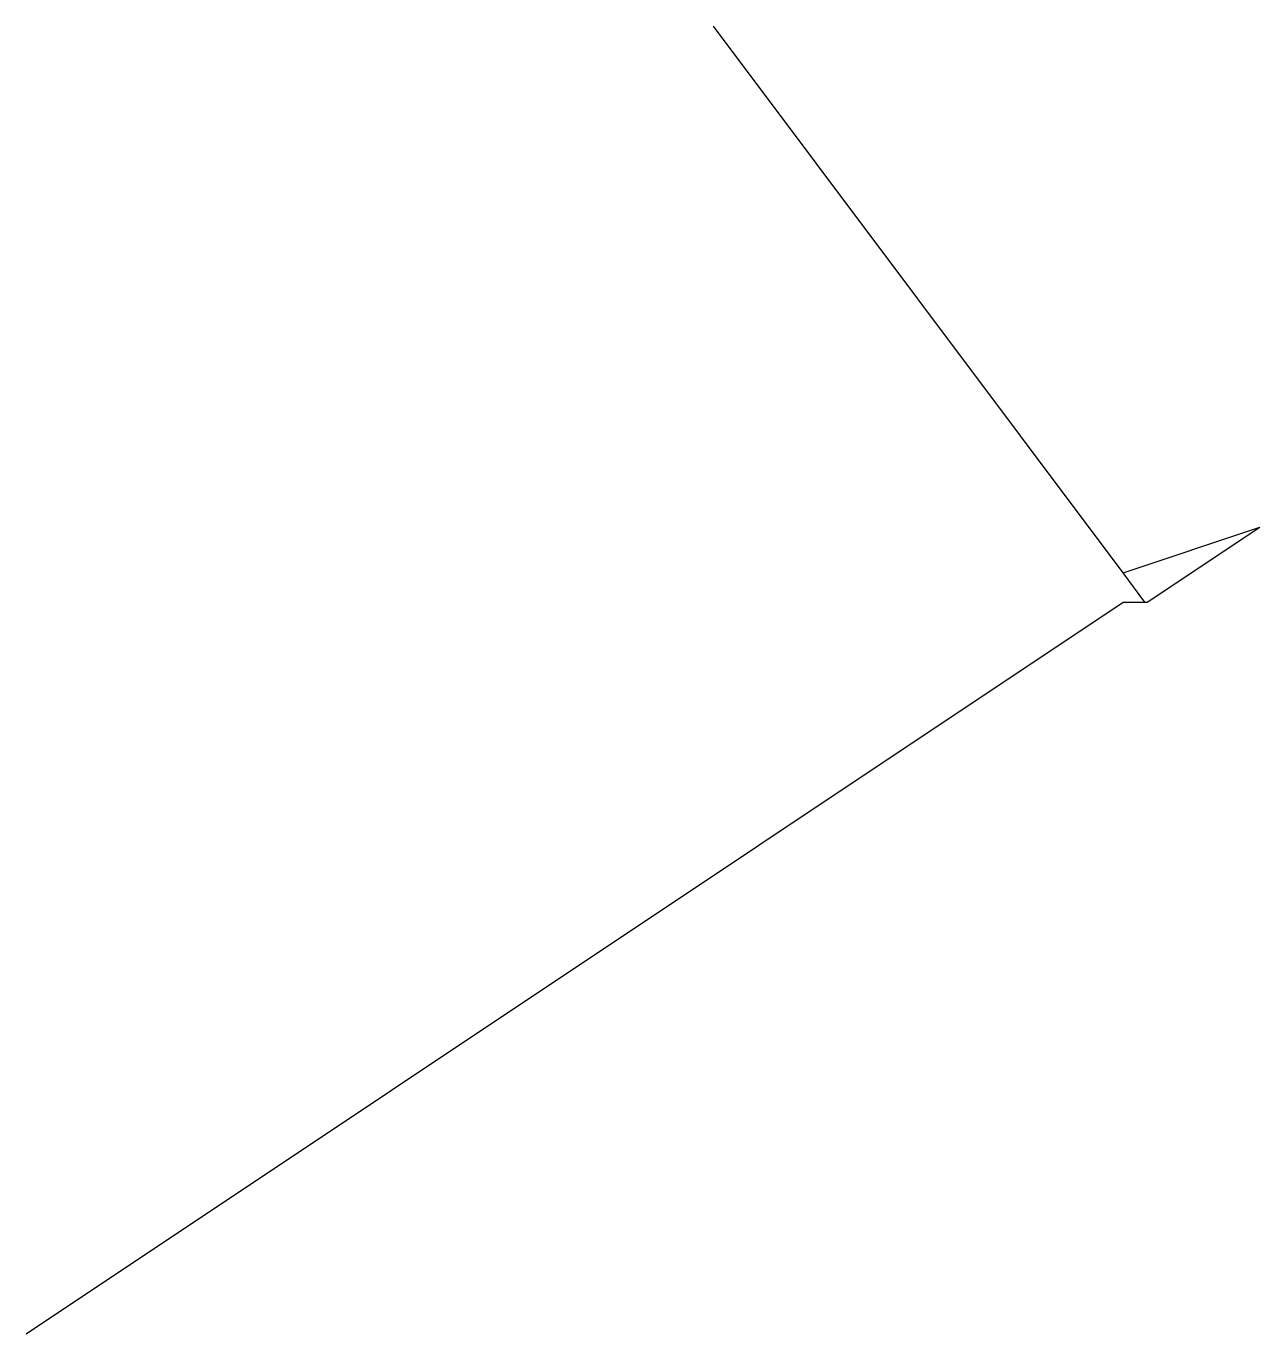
# Model space of a CAD drawing. Extents: x -13.53 to -4.5, y -5.99 to 3.58.
import ezdxf

# ---------------------------------------------------------------- set-up
doc = ezdxf.new("R2010")
doc.units = 0
doc.header["$MEASUREMENT"] = 0
doc.layers.add('PROYECTO', color=5, linetype='CONTINUOUS')

msp = doc.modelspace()

# ---------------------------------------------------------------- linework, layer by layer
at = {"layer": 'PROYECTO'}
msp.add_line((-5.5, -0.4233), (-8.5, 3.5767), dxfattribs=at)
for points in [[(-13.5303, -5.9935), (-5.5, -0.64), (-5.3423, -0.64), (-5.325, -0.64), (-4.5, -0.09)], [(-5.3423, -0.64), (-5.5, -0.4233), (-4.5, -0.09)]]:
    msp.add_lwpolyline(points, dxfattribs=at)

doc.saveas('drawing.dxf')
